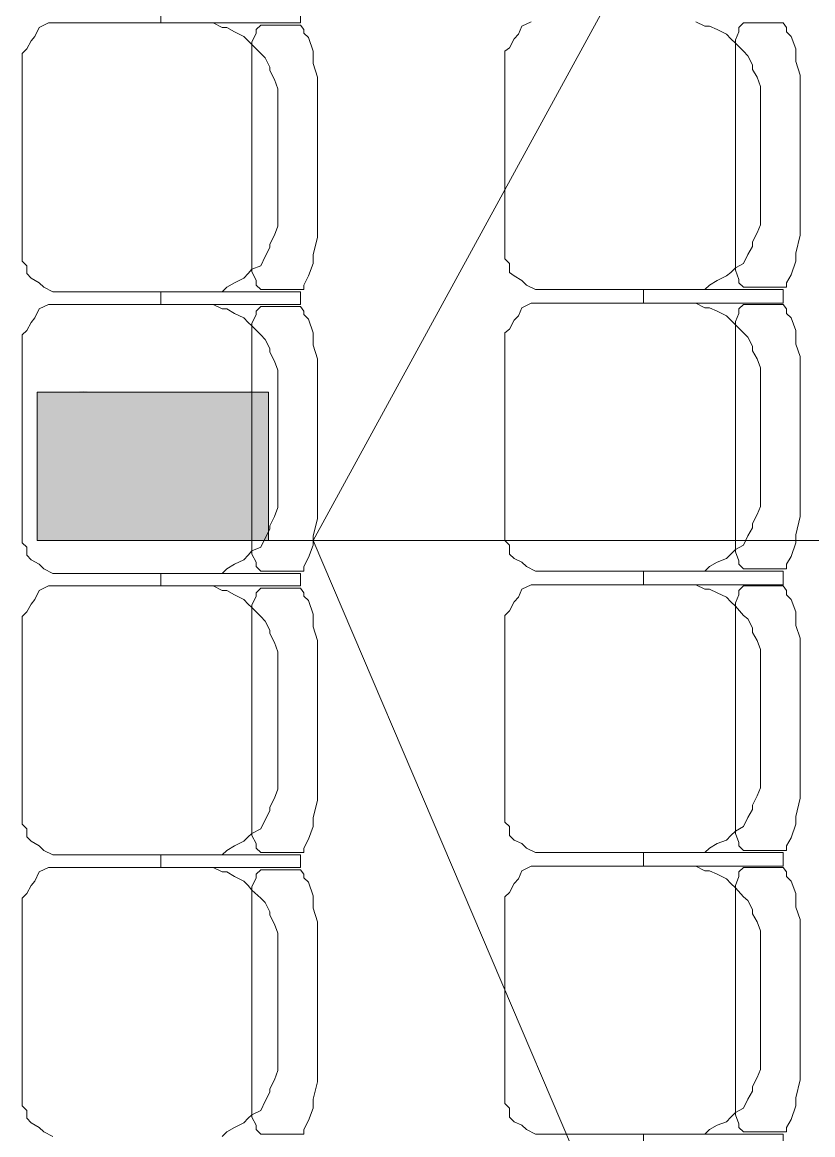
# Model space of a CAD drawing. Header units: millimetres. Extents: x 0 to 1189, y 0 to 841.
# Drawn here: x 525.54 to 539.34, y 340.6 to 360.03 of the extents above; entities that cross this region are included whole.
import ezdxf

# ---------------------------------------------------------------- set-up
doc = ezdxf.new("R2010")
doc.units = ezdxf.units.MM

msp = doc.modelspace()

# ---------------------------------------------------------------- hatches: boundary and pattern name
at = {"true_color": 0xffffff}
h = msp.add_hatch(color=7, dxfattribs=at)
h.dxf.hatch_style = 2
h.paths.add_polyline_path([(525.794803, 353.574311), (529.834809, 353.574311), (529.834809, 350.985307), (525.794803, 350.985307)])
h = msp.add_hatch(color=7, dxfattribs=at)
h.dxf.hatch_style = 2
h.paths.add_polyline_path([(525.794803, 353.574311), (529.834809, 353.574311), (529.834809, 350.985307), (525.794803, 350.985307)])
h = msp.add_hatch(color=7, dxfattribs=at)
h.dxf.hatch_style = 2
h.paths.add_polyline_path([(525.794803, 353.574311), (529.834809, 353.574311), (529.834809, 350.985307), (525.794803, 350.985307)])
at = {"true_color": 0x0077b0}
h = msp.add_hatch(color=144, dxfattribs=at)
h.paths.add_polyline_path([(527.005714, 352.177881), (527.005714, 352.984861), (526.976224, 353.141544), (526.887203, 353.272595), (526.758563, 353.358998), (526.602225, 353.38835), (526.445749, 353.358998), (526.31449, 353.272595), (526.227054, 353.141544), (526.198735, 352.984861), (526.198735, 352.177881), (526.227054, 352.021543), (526.31449, 351.892903), (526.445749, 351.803882), (526.602225, 351.774392), (526.758563, 351.803882), (526.887203, 351.892903), (526.976224, 352.021543)])
h.paths.add_polyline_path([(527.206357, 352.177881), (527.195203, 352.057226), (527.161777, 351.9452), (527.10613, 351.842166), (527.028314, 351.748485), (526.936545, 351.671185), (526.834493, 351.616675), (526.722829, 351.584386), (526.602225, 351.57375), (526.480492, 351.584386), (526.368785, 351.616675), (526.266586, 351.671185), (526.173379, 351.748485), (526.095649, 351.842166), (526.040192, 351.9452), (526.006955, 352.057226), (525.995888, 352.177881), (525.995888, 352.984861), (526.006955, 353.106593), (526.040192, 353.2183), (526.095649, 353.320499), (526.173379, 353.413706), (526.266586, 353.491522), (526.368785, 353.547169), (526.480492, 353.580595), (526.602225, 353.591749), (526.722881, 353.580638), (526.834907, 353.547514), (526.937941, 353.492685), (527.031621, 353.416462), (527.107526, 353.322824), (527.162191, 353.219678), (527.195255, 353.107024), (527.206357, 352.984861)])
h = msp.add_hatch(color=144, dxfattribs=at)
h.paths.add_polyline_path([(527.005714, 352.177881), (527.005714, 352.984861), (526.976224, 353.141544), (526.887203, 353.272595), (526.758563, 353.358998), (526.602225, 353.38835), (526.445749, 353.358998), (526.31449, 353.272595), (526.227054, 353.141544), (526.198735, 352.984861), (526.198735, 352.177881), (526.227054, 352.021543), (526.31449, 351.892903), (526.445749, 351.803882), (526.602225, 351.774392), (526.758563, 351.803882), (526.887203, 351.892903), (526.976224, 352.021543)])
h.paths.add_polyline_path([(527.206357, 352.177881), (527.195203, 352.057226), (527.161777, 351.9452), (527.10613, 351.842166), (527.028314, 351.748485), (526.936545, 351.671185), (526.834493, 351.616675), (526.722829, 351.584386), (526.602225, 351.57375), (526.480492, 351.584386), (526.368785, 351.616675), (526.266586, 351.671185), (526.173379, 351.748485), (526.095649, 351.842166), (526.040192, 351.9452), (526.006955, 352.057226), (525.995888, 352.177881), (525.995888, 352.984861), (526.006955, 353.106593), (526.040192, 353.2183), (526.095649, 353.320499), (526.173379, 353.413706), (526.266586, 353.491522), (526.368785, 353.547169), (526.480492, 353.580595), (526.602225, 353.591749), (526.722881, 353.580638), (526.834907, 353.547514), (526.937941, 353.492685), (527.031621, 353.416462), (527.107526, 353.322824), (527.162191, 353.219678), (527.195255, 353.107024), (527.206357, 352.984861)])
h = msp.add_hatch(color=144, dxfattribs=at)
h.paths.add_polyline_path([(527.005714, 352.177881), (527.005714, 352.984861), (526.976224, 353.141544), (526.887203, 353.272595), (526.758563, 353.358998), (526.602225, 353.38835), (526.445749, 353.358998), (526.31449, 353.272595), (526.227054, 353.141544), (526.198735, 352.984861), (526.198735, 352.177881), (526.227054, 352.021543), (526.31449, 351.892903), (526.445749, 351.803882), (526.602225, 351.774392), (526.758563, 351.803882), (526.887203, 351.892903), (526.976224, 352.021543)])
h.paths.add_polyline_path([(527.206357, 352.177881), (527.195203, 352.057226), (527.161777, 351.9452), (527.10613, 351.842166), (527.028314, 351.748485), (526.936545, 351.671185), (526.834493, 351.616675), (526.722829, 351.584386), (526.602225, 351.57375), (526.480492, 351.584386), (526.368785, 351.616675), (526.266586, 351.671185), (526.173379, 351.748485), (526.095649, 351.842166), (526.040192, 351.9452), (526.006955, 352.057226), (525.995888, 352.177881), (525.995888, 352.984861), (526.006955, 353.106593), (526.040192, 353.2183), (526.095649, 353.320499), (526.173379, 353.413706), (526.266586, 353.491522), (526.368785, 353.547169), (526.480492, 353.580595), (526.602225, 353.591749), (526.722881, 353.580638), (526.834907, 353.547514), (526.937941, 353.492685), (527.031621, 353.416462), (527.107526, 353.322824), (527.162191, 353.219678), (527.195255, 353.107024), (527.206357, 352.984861)])
h = msp.add_hatch(color=144, dxfattribs=at)
h.dxf.hatch_style = 2
h.paths.add_polyline_path([(529.428834, 353.247239), (529.197324, 353.015729), (529.126768, 352.984861), (529.050632, 353.010148), (529.025345, 353.086284), (529.053457, 353.15684), (529.448678, 353.552061), (529.489468, 353.581413), (529.530258, 353.591749), (529.606394, 353.566186), (529.631681, 353.489774), (529.631681, 351.672417), (529.606394, 351.597658), (529.530258, 351.57375), (529.454121, 351.597658), (529.428834, 351.672417)])
h = msp.add_hatch(color=144, dxfattribs=at)
h.dxf.hatch_style = 2
h.paths.add_polyline_path([(529.428834, 353.247239), (529.197324, 353.015729), (529.126768, 352.984861), (529.050632, 353.010148), (529.025345, 353.086284), (529.053457, 353.15684), (529.448678, 353.552061), (529.489468, 353.581413), (529.530258, 353.591749), (529.606394, 353.566186), (529.631681, 353.489774), (529.631681, 351.672417), (529.606394, 351.597658), (529.530258, 351.57375), (529.454121, 351.597658), (529.428834, 351.672417)])
h = msp.add_hatch(color=144, dxfattribs=at)
h.dxf.hatch_style = 2
h.paths.add_polyline_path([(529.428834, 353.247239), (529.197324, 353.015729), (529.126768, 352.984861), (529.050632, 353.010148), (529.025345, 353.086284), (529.053457, 353.15684), (529.448678, 353.552061), (529.489468, 353.581413), (529.530258, 353.591749), (529.606394, 353.566186), (529.631681, 353.489774), (529.631681, 351.672417), (529.606394, 351.597658), (529.530258, 351.57375), (529.454121, 351.597658), (529.428834, 351.672417)])
h = msp.add_hatch(color=144, dxfattribs=at)
h.dxf.hatch_style = 2
h.paths.add_polyline_path([(528.519255, 352.075907), (527.712275, 352.075907), (527.636139, 352.101469), (527.610852, 352.177881), (527.636139, 352.254018), (527.712275, 352.279305), (528.519255, 352.279305), (528.595391, 352.254018), (528.620678, 352.177881), (528.595391, 352.101469)])
h = msp.add_hatch(color=144, dxfattribs=at)
h.dxf.hatch_style = 2
h.paths.add_polyline_path([(528.519255, 352.075907), (527.712275, 352.075907), (527.636139, 352.101469), (527.610852, 352.177881), (527.636139, 352.254018), (527.712275, 352.279305), (528.519255, 352.279305), (528.595391, 352.254018), (528.620678, 352.177881), (528.595391, 352.101469)])
h = msp.add_hatch(color=144, dxfattribs=at)
h.dxf.hatch_style = 2
h.paths.add_polyline_path([(528.519255, 352.075907), (527.712275, 352.075907), (527.636139, 352.101469), (527.610852, 352.177881), (527.636139, 352.254018), (527.712275, 352.279305), (528.519255, 352.279305), (528.595391, 352.254018), (528.620678, 352.177881), (528.595391, 352.101469)])

# ---------------------------------------------------------------- linework, layer by layer
at = {"color": 144, "lineweight": 0, "true_color": 0x0077b0}
for points in [[(553.683846, 393.205371), (530.611811, 350.985307)], [(525.794803, 353.574311), (529.834809, 353.574311)], [(525.794803, 350.985307), (525.794803, 353.574311)], [(525.794803, 353.574311), (529.834809, 353.574311)], [(525.794803, 350.985307), (525.794803, 353.574311)], [(525.794803, 353.574311), (529.834809, 353.574311)], [(525.794803, 350.985307), (525.794803, 353.574311)], [(529.834809, 353.574311), (529.834809, 350.985307)], [(529.834809, 353.574311), (529.834809, 350.985307)], [(529.834809, 353.574311), (529.834809, 350.985307)], [(529.834809, 350.985307), (525.794803, 350.985307)], [(529.834809, 350.985307), (525.794803, 350.985307)], [(529.834809, 350.985307), (525.794803, 350.985307)], [(530.611811, 350.985307), (529.834809, 350.985307)], [(530.611811, 350.985307), (529.834809, 350.985307)], [(530.611811, 350.985307), (529.834809, 350.985307)], [(546.223835, 314.377251), (530.611811, 350.985307)], [(630.508963, 350.985307), (530.611811, 350.985307)]]:
    msp.add_lwpolyline(points, dxfattribs=at)
at = {"color": 8, "lineweight": 0, "true_color": 0x7f7f7f}
for points in [[(527.954807, 360.024321), (527.954807, 360.262321)], [(530.39281, 360.262321), (530.39281, 360.024321)], [(534.259816, 359.965321), (534.417816, 360.044321)], [(537.292821, 360.044321), (537.451821, 359.965321)], [(525.753803, 359.78632), (525.832803, 359.945321)], [(525.832803, 359.945321), (525.991804, 360.024321)], [(525.991804, 360.024321), (526.130804, 360.024321)], [(526.130804, 360.024321), (526.209804, 360.024321)], [(526.209804, 360.024321), (528.568808, 360.024321)], [(530.39281, 360.024321), (527.954807, 360.024321)], [(528.568808, 360.024321), (528.707808, 360.024321)], [(528.707808, 360.024321), (528.866808, 360.024321)], [(528.866808, 360.024321), (529.024808, 359.945321)], [(529.024808, 359.945321), (529.104808, 359.945321)], [(529.104808, 359.945321), (529.243809, 359.86632)], [(529.243809, 359.86632), (529.401809, 359.78632)], [(529.540809, 359.68732), (529.619809, 359.84632)], [(529.619809, 359.905321), (529.699809, 359.985321)], [(529.619809, 359.84632), (529.619809, 359.905321)], [(529.699809, 359.985321), (529.778809, 359.985321)], [(529.778809, 359.985321), (530.39281, 359.985321)], [(530.39281, 359.985321), (530.45281, 359.905321)], [(530.45281, 359.905321), (530.45281, 359.84632)], [(530.45281, 359.84632), (530.531811, 359.76732)], [(534.199816, 359.82632), (534.259816, 359.965321)], [(537.451821, 359.965321), (537.530821, 359.965321)], [(537.530821, 359.965321), (537.669821, 359.905321)], [(537.669821, 359.905321), (537.828822, 359.82632)], [(537.986822, 359.72732), (538.046822, 359.86632)], [(538.046822, 359.945321), (538.125822, 360.024321)], [(538.046822, 359.86632), (538.046822, 359.945321)], [(538.125822, 360.024321), (538.204822, 360.024321)], [(538.204822, 360.024321), (538.819823, 360.024321)], [(538.819823, 360.024321), (538.878823, 359.945321)], [(538.878823, 359.945321), (538.878823, 359.86632)], [(538.878823, 359.86632), (538.958823, 359.78632)], [(525.614803, 359.56832), (525.693803, 359.70732)], [(525.693803, 359.70732), (525.753803, 359.78632)], [(529.401809, 359.78632), (529.480809, 359.70732)], [(529.480809, 359.70732), (529.540809, 359.64832)], [(529.540809, 359.013319), (529.540809, 359.68732)], [(530.531811, 359.76732), (530.611811, 359.52932)], [(534.041816, 359.58832), (534.120816, 359.74732)], [(534.120816, 359.74732), (534.199816, 359.82632)], [(537.828822, 359.82632), (537.907822, 359.74732)], [(537.907822, 359.74732), (537.986822, 359.66732)], [(537.986822, 359.033319), (537.986822, 359.72732)], [(537.986822, 359.66732), (538.125822, 359.52932)], [(538.958823, 359.78632), (539.037824, 359.56832)], [(525.535803, 359.48932), (525.614803, 359.56832)], [(525.535803, 357.149316), (525.535803, 359.48932)], [(529.540809, 359.64832), (529.699809, 359.48932)], [(529.699809, 359.48932), (529.778809, 359.41032)], [(530.611811, 359.52932), (530.611811, 359.31132)], [(533.961816, 359.52932), (534.041816, 359.58832)], [(533.961816, 357.189316), (533.961816, 359.52932)], [(538.125822, 359.52932), (538.204822, 359.44932)], [(539.037824, 359.56832), (539.037824, 359.35032)], [(529.778809, 359.41032), (529.85781, 359.25132)], [(530.611811, 359.31132), (530.690811, 359.073319)], [(538.204822, 359.44932), (538.284822, 359.29132)], [(538.284822, 359.29132), (538.284822, 359.211319)], [(539.037824, 359.35032), (539.116824, 359.112319)], [(529.85781, 359.25132), (529.85781, 359.192319)], [(529.85781, 359.192319), (529.93681, 359.033319)], [(530.690811, 359.073319), (530.690811, 358.854319)], [(538.284822, 359.211319), (538.363822, 359.073319)], [(538.363822, 359.073319), (538.422823, 358.914319)], [(539.116824, 359.112319), (539.116824, 358.894319)], [(529.540809, 356.356315), (529.540809, 359.013319)], [(529.93681, 359.033319), (529.99681, 358.874319)], [(529.99681, 358.874319), (529.99681, 358.736319)], [(537.986822, 356.396315), (537.986822, 359.033319)], [(538.422823, 358.914319), (538.422823, 358.755319)], [(539.116824, 358.894319), (539.116824, 358.577319)], [(529.99681, 358.736319), (529.99681, 358.577319)], [(530.690811, 358.854319), (530.690811, 358.557318)], [(538.422823, 358.755319), (538.422823, 358.617319)], [(529.99681, 358.577319), (529.99681, 357.586317)], [(530.690811, 358.557318), (530.690811, 356.812316)], [(538.422823, 358.617319), (538.422823, 357.625317)], [(539.116824, 358.577319), (539.116824, 356.832316)], [(529.99681, 357.586317), (529.99681, 356.693316)], [(538.422823, 357.625317), (538.422823, 356.733316)], [(525.535803, 356.019315), (525.535803, 357.149316)], [(533.961816, 356.039315), (533.961816, 357.189316)], [(530.690811, 356.812316), (530.690811, 356.515315)], [(539.116824, 356.832316), (539.116824, 356.535315)], [(529.99681, 356.693316), (529.99681, 356.614316)], [(529.99681, 356.614316), (529.99681, 356.475315)], [(538.422823, 356.733316), (538.422823, 356.654316)], [(538.422823, 356.654316), (538.422823, 356.495315)], [(529.540809, 355.980315), (529.540809, 356.356315)], [(529.99681, 356.475315), (529.93681, 356.317315)], [(530.690811, 356.515315), (530.690811, 356.277315)], [(537.986822, 355.999315), (537.986822, 356.396315)], [(538.363822, 356.356315), (538.284822, 356.198315)], [(538.422823, 356.495315), (538.363822, 356.356315)], [(539.116824, 356.535315), (539.116824, 356.317315)], [(529.93681, 356.317315), (529.85781, 356.158315)], [(529.85781, 356.158315), (529.85781, 356.099315)], [(530.690811, 356.277315), (530.611811, 355.980315)], [(538.284822, 356.198315), (538.284822, 356.118315)], [(539.116824, 356.317315), (539.037824, 355.999315)], [(525.535803, 355.861314), (525.535803, 356.019315)], [(529.540809, 355.821314), (529.540809, 355.980315)], [(529.85781, 356.099315), (529.778809, 355.940314)], [(530.611811, 355.980315), (530.611811, 355.821314)], [(533.961816, 355.900314), (533.961816, 356.039315)], [(537.986822, 355.861314), (537.986822, 355.999315)], [(538.204822, 355.980315), (538.125822, 355.821314)], [(538.284822, 356.118315), (538.204822, 355.980315)], [(539.037824, 355.999315), (539.037824, 355.861314)], [(525.614803, 355.781314), (525.535803, 355.861314)], [(525.614803, 355.643314), (525.614803, 355.781314)], [(529.540809, 355.682314), (529.540809, 355.821314)], [(529.699809, 355.781314), (529.540809, 355.722314)], [(529.778809, 355.940314), (529.699809, 355.781314)], [(530.611811, 355.821314), (530.531811, 355.603314)], [(534.041816, 355.821314), (533.961816, 355.900314)], [(534.041816, 355.662314), (534.041816, 355.821314)], [(537.986822, 355.702314), (537.986822, 355.861314)], [(538.125822, 355.821314), (537.986822, 355.742314)], [(539.037824, 355.861314), (538.958823, 355.623314)], [(525.693803, 355.563314), (525.614803, 355.643314)], [(529.480809, 355.643314), (529.401809, 355.563314)], [(529.540809, 355.722314), (529.480809, 355.643314)], [(529.619809, 355.524314), (529.540809, 355.682314)], [(530.531811, 355.603314), (530.45281, 355.444314)], [(534.120816, 355.603314), (534.041816, 355.662314)], [(534.259816, 355.524314), (534.120816, 355.603314)], [(537.828822, 355.603314), (537.669821, 355.524314)], [(537.907822, 355.662314), (537.828822, 355.603314)], [(537.986822, 355.742314), (537.907822, 355.662314)], [(538.046822, 355.543314), (537.986822, 355.702314)], [(538.958823, 355.623314), (538.878823, 355.484314)], [(525.832803, 355.484314), (525.693803, 355.563314)], [(525.912803, 355.405314), (525.832803, 355.484314)], [(526.070804, 355.325314), (525.912803, 355.405314)], [(529.104808, 355.405314), (529.024808, 355.325314)], [(529.243809, 355.484314), (529.104808, 355.405314)], [(529.401809, 355.563314), (529.243809, 355.484314)], [(529.619809, 355.444314), (529.619809, 355.524314)], [(529.699809, 355.365314), (529.619809, 355.444314)], [(530.45281, 355.444314), (530.45281, 355.365314)], [(534.338816, 355.444314), (534.259816, 355.524314)], [(534.497817, 355.365314), (534.338816, 355.444314)], [(537.530821, 355.444314), (537.451821, 355.365314)], [(537.669821, 355.524314), (537.530821, 355.444314)], [(538.046822, 355.484314), (538.046822, 355.543314)], [(538.125822, 355.405314), (538.046822, 355.484314)], [(538.204822, 355.405314), (538.125822, 355.405314)], [(538.819823, 355.405314), (538.204822, 355.405314)], [(538.878823, 355.405314), (538.819823, 355.405314)], [(538.878823, 355.484314), (538.878823, 355.405314)], [(526.209804, 355.325314), (526.070804, 355.325314)], [(528.568808, 355.325314), (526.209804, 355.325314)], [(527.954807, 355.325314), (530.39281, 355.325314)], [(527.954807, 355.107313), (527.954807, 355.325314)], [(528.707808, 355.325314), (528.568808, 355.325314)], [(528.866808, 355.325314), (528.707808, 355.325314)], [(529.024808, 355.325314), (528.866808, 355.325314)], [(529.778809, 355.365314), (529.699809, 355.365314)], [(530.39281, 355.365314), (529.778809, 355.365314)], [(530.45281, 355.365314), (530.39281, 355.365314)], [(530.39281, 355.325314), (530.39281, 355.107313)], [(534.635817, 355.365314), (534.497817, 355.365314)], [(536.99582, 355.365314), (534.635817, 355.365314)], [(536.380819, 355.365314), (538.819823, 355.365314)], [(536.380819, 355.127313), (536.380819, 355.365314)], [(537.154821, 355.365314), (536.99582, 355.365314)], [(537.292821, 355.365314), (537.154821, 355.365314)], [(537.451821, 355.365314), (537.292821, 355.365314)], [(538.819823, 355.365314), (538.819823, 355.127313)], [(525.753803, 354.869313), (525.832803, 355.028313)], [(525.832803, 355.028313), (525.991804, 355.107313)], [(525.991804, 355.107313), (526.130804, 355.107313)], [(526.130804, 355.107313), (526.209804, 355.107313)], [(526.209804, 355.107313), (528.568808, 355.107313)], [(530.39281, 355.107313), (527.954807, 355.107313)], [(528.568808, 355.107313), (528.707808, 355.107313)], [(528.707808, 355.107313), (528.866808, 355.107313)], [(528.866808, 355.107313), (529.024808, 355.028313)], [(529.024808, 355.028313), (529.104808, 355.028313)], [(529.104808, 355.028313), (529.243809, 354.949313)], [(529.619809, 354.988313), (529.699809, 355.068313)], [(529.619809, 354.929313), (529.619809, 354.988313)], [(529.699809, 355.068313), (529.778809, 355.068313)], [(529.778809, 355.068313), (530.39281, 355.068313)], [(530.39281, 355.068313), (530.45281, 354.988313)], [(530.45281, 354.988313), (530.45281, 354.929313)], [(534.199816, 354.909313), (534.259816, 355.048313)], [(534.259816, 355.048313), (534.417816, 355.127313)], [(534.417816, 355.127313), (534.576817, 355.127313)], [(534.576817, 355.127313), (534.635817, 355.127313)], [(534.635817, 355.127313), (536.99582, 355.127313)], [(538.819823, 355.127313), (536.380819, 355.127313)], [(536.99582, 355.127313), (537.154821, 355.127313)], [(537.154821, 355.127313), (537.292821, 355.127313)], [(537.292821, 355.127313), (537.451821, 355.048313)], [(537.451821, 355.048313), (537.530821, 355.048313)], [(537.530821, 355.048313), (537.669821, 354.988313)], [(537.669821, 354.988313), (537.828822, 354.909313)], [(538.046822, 355.028313), (538.125822, 355.107313)], [(538.046822, 354.949313), (538.046822, 355.028313)], [(538.125822, 355.107313), (538.204822, 355.107313)], [(538.204822, 355.107313), (538.819823, 355.107313)], [(538.819823, 355.107313), (538.878823, 355.028313)], [(538.878823, 355.028313), (538.878823, 354.949313)], [(525.693803, 354.790313), (525.753803, 354.869313)], [(529.243809, 354.949313), (529.401809, 354.869313)], [(529.401809, 354.869313), (529.480809, 354.790313)], [(529.540809, 354.770313), (529.619809, 354.929313)], [(530.45281, 354.929313), (530.531811, 354.849313)], [(530.531811, 354.849313), (530.611811, 354.612312)], [(534.041816, 354.671313), (534.120816, 354.830313)], [(534.120816, 354.830313), (534.199816, 354.909313)], [(537.828822, 354.909313), (537.907822, 354.830313)], [(537.907822, 354.830313), (537.986822, 354.750313)], [(537.986822, 354.810313), (538.046822, 354.949313)], [(537.986822, 354.116312), (537.986822, 354.810313)], [(538.878823, 354.949313), (538.958823, 354.869313)], [(538.958823, 354.869313), (539.037824, 354.651313)], [(525.535803, 354.572312), (525.614803, 354.651313)], [(525.614803, 354.651313), (525.693803, 354.790313)], [(529.480809, 354.790313), (529.540809, 354.730313)], [(529.540809, 354.096312), (529.540809, 354.770313)], [(529.540809, 354.730313), (529.699809, 354.572312)], [(530.611811, 354.612312), (530.611811, 354.393312)], [(533.961816, 354.612312), (534.041816, 354.671313)], [(533.961816, 352.272309), (533.961816, 354.612312)], [(537.986822, 354.750313), (538.125822, 354.612312)], [(538.125822, 354.612312), (538.204822, 354.532312)], [(539.037824, 354.651313), (539.037824, 354.413312)], [(525.535803, 352.232309), (525.535803, 354.572312)], [(529.699809, 354.572312), (529.778809, 354.493312)], [(529.778809, 354.493312), (529.85781, 354.334312)], [(538.204822, 354.532312), (538.284822, 354.374312)], [(539.037824, 354.413312), (539.116824, 354.195312)], [(529.85781, 354.334312), (529.85781, 354.274312)], [(529.85781, 354.274312), (529.93681, 354.116312)], [(530.611811, 354.393312), (530.690811, 354.155312)], [(538.284822, 354.374312), (538.284822, 354.294312)], [(538.284822, 354.294312), (538.363822, 354.155312)], [(529.540809, 351.439308), (529.540809, 354.096312)], [(529.93681, 354.116312), (529.99681, 353.957311)], [(530.690811, 354.155312), (530.690811, 353.937311)], [(537.986822, 351.459308), (537.986822, 354.116312)], [(538.363822, 354.155312), (538.422823, 353.997312)], [(539.116824, 354.195312), (539.116824, 353.977311)], [(529.99681, 353.957311), (529.99681, 353.818311)], [(530.690811, 353.937311), (530.690811, 353.640311)], [(538.422823, 353.997312), (538.422823, 353.838311)], [(538.422823, 353.838311), (538.422823, 353.699311)], [(539.116824, 353.977311), (539.116824, 353.660311)], [(529.99681, 353.818311), (529.99681, 353.660311)], [(529.99681, 353.660311), (529.99681, 352.668309)], [(530.690811, 353.640311), (530.690811, 351.895308)], [(538.422823, 353.699311), (538.422823, 352.70831)], [(539.116824, 353.660311), (539.116824, 351.915308)], [(529.99681, 352.668309), (529.99681, 351.776308)], [(538.422823, 352.70831), (538.422823, 351.816308)], [(533.961816, 351.122307), (533.961816, 352.272309)], [(525.535803, 351.102307), (525.535803, 352.232309)], [(530.690811, 351.895308), (530.690811, 351.598308)], [(539.116824, 351.915308), (539.116824, 351.618308)], [(529.99681, 351.776308), (529.99681, 351.697308)], [(529.99681, 351.697308), (529.99681, 351.558308)], [(538.422823, 351.816308), (538.422823, 351.737308)], [(538.422823, 351.737308), (538.422823, 351.578308)], [(529.99681, 351.558308), (529.93681, 351.400308)], [(530.690811, 351.598308), (530.690811, 351.360307)], [(538.422823, 351.578308), (538.363822, 351.439308)], [(539.116824, 351.618308), (539.116824, 351.400308)], [(529.540809, 351.062307), (529.540809, 351.439308)], [(529.93681, 351.400308), (529.85781, 351.241307)], [(530.690811, 351.360307), (530.611811, 351.062307)], [(537.986822, 351.082307), (537.986822, 351.459308)], [(538.363822, 351.439308), (538.284822, 351.281307)], [(539.116824, 351.400308), (539.037824, 351.082307)], [(525.535803, 350.943307), (525.535803, 351.102307)], [(529.85781, 351.181307), (529.778809, 351.023307)], [(529.85781, 351.241307), (529.85781, 351.181307)], [(533.961816, 350.983307), (533.961816, 351.122307)], [(538.284822, 351.201307), (538.204822, 351.062307)], [(538.284822, 351.281307), (538.284822, 351.201307)], [(525.614803, 350.864307), (525.535803, 350.943307)], [(529.540809, 350.904307), (529.540809, 351.062307)], [(529.778809, 351.023307), (529.699809, 350.864307)], [(530.611811, 351.062307), (530.611811, 350.904307)], [(534.041816, 350.904307), (533.961816, 350.983307)], [(537.986822, 350.943307), (537.986822, 351.082307)], [(537.986822, 350.785307), (537.986822, 350.943307)], [(538.204822, 351.062307), (538.125822, 350.904307)], [(539.037824, 350.943307), (538.958823, 350.706306)], [(539.037824, 351.082307), (539.037824, 350.943307)], [(525.614803, 350.725307), (525.614803, 350.864307)], [(525.693803, 350.646306), (525.614803, 350.725307)], [(529.480809, 350.725307), (529.401809, 350.646306)], [(529.540809, 350.805307), (529.480809, 350.725307)], [(529.540809, 350.745307), (529.540809, 350.904307)], [(529.699809, 350.864307), (529.540809, 350.805307)], [(529.619809, 350.606306), (529.540809, 350.745307)], [(530.611811, 350.904307), (530.531811, 350.686306)], [(534.041816, 350.745307), (534.041816, 350.904307)], [(534.120816, 350.666306), (534.041816, 350.745307)], [(537.907822, 350.745307), (537.828822, 350.666306)], [(537.986822, 350.825307), (537.907822, 350.745307)], [(538.125822, 350.904307), (537.986822, 350.825307)], [(538.046822, 350.626306), (537.986822, 350.785307)], [(525.832803, 350.567306), (525.693803, 350.646306)], [(525.912803, 350.487306), (525.832803, 350.567306)], [(529.243809, 350.567306), (529.104808, 350.487306)], [(529.401809, 350.646306), (529.243809, 350.567306)], [(529.619809, 350.527306), (529.619809, 350.606306)], [(529.699809, 350.448306), (529.619809, 350.527306)], [(530.531811, 350.686306), (530.45281, 350.527306)], [(530.45281, 350.527306), (530.45281, 350.448306)], [(534.259816, 350.606306), (534.120816, 350.666306)], [(534.338816, 350.527306), (534.259816, 350.606306)], [(534.497817, 350.448306), (534.338816, 350.527306)], [(537.530821, 350.527306), (537.451821, 350.448306)], [(537.669821, 350.606306), (537.530821, 350.527306)], [(537.828822, 350.666306), (537.669821, 350.606306)], [(538.046822, 350.567306), (538.046822, 350.626306)], [(538.125822, 350.487306), (538.046822, 350.567306)], [(538.958823, 350.706306), (538.878823, 350.567306)], [(538.878823, 350.567306), (538.878823, 350.487306)], [(526.070804, 350.408306), (525.912803, 350.487306)], [(526.209804, 350.408306), (526.070804, 350.408306)], [(528.568808, 350.408306), (526.209804, 350.408306)], [(527.954807, 350.408306), (530.39281, 350.408306)], [(527.954807, 350.190306), (527.954807, 350.408306)], [(528.707808, 350.408306), (528.568808, 350.408306)], [(528.866808, 350.408306), (528.707808, 350.408306)], [(529.024808, 350.408306), (528.866808, 350.408306)], [(529.104808, 350.487306), (529.024808, 350.408306)], [(529.778809, 350.448306), (529.699809, 350.448306)], [(530.39281, 350.448306), (529.778809, 350.448306)], [(530.45281, 350.448306), (530.39281, 350.448306)], [(530.39281, 350.408306), (530.39281, 350.190306)], [(534.635817, 350.448306), (534.497817, 350.448306)], [(536.99582, 350.448306), (534.635817, 350.448306)], [(536.380819, 350.448306), (538.819823, 350.448306)], [(536.380819, 350.210306), (536.380819, 350.448306)], [(537.154821, 350.448306), (536.99582, 350.448306)], [(537.292821, 350.448306), (537.154821, 350.448306)], [(537.451821, 350.448306), (537.292821, 350.448306)], [(538.204822, 350.487306), (538.125822, 350.487306)], [(538.819823, 350.487306), (538.204822, 350.487306)], [(538.878823, 350.487306), (538.819823, 350.487306)], [(538.819823, 350.448306), (538.819823, 350.210306)], [(525.832803, 350.111306), (525.991804, 350.190306)], [(525.991804, 350.190306), (526.130804, 350.190306)], [(526.130804, 350.190306), (526.209804, 350.190306)], [(526.209804, 350.190306), (528.568808, 350.190306)], [(530.39281, 350.190306), (527.954807, 350.190306)], [(528.568808, 350.190306), (528.707808, 350.190306)], [(528.707808, 350.190306), (528.866808, 350.190306)], [(528.866808, 350.190306), (529.024808, 350.111306)], [(529.619809, 350.071306), (529.699809, 350.150306)], [(529.699809, 350.150306), (529.778809, 350.150306)], [(529.778809, 350.150306), (530.39281, 350.150306)], [(530.39281, 350.150306), (530.45281, 350.071306)], [(534.199816, 349.992305), (534.259816, 350.131306)], [(534.259816, 350.131306), (534.417816, 350.210306)], [(534.417816, 350.210306), (534.576817, 350.210306)], [(534.576817, 350.210306), (534.635817, 350.210306)], [(534.635817, 350.210306), (536.99582, 350.210306)], [(538.819823, 350.210306), (536.380819, 350.210306)], [(536.99582, 350.210306), (537.154821, 350.210306)], [(537.154821, 350.210306), (537.292821, 350.210306)], [(537.292821, 350.210306), (537.451821, 350.131306)], [(537.451821, 350.131306), (537.530821, 350.131306)], [(537.530821, 350.131306), (537.669821, 350.071306)], [(538.046822, 350.111306), (538.125822, 350.190306)], [(538.125822, 350.190306), (538.204822, 350.190306)], [(538.204822, 350.190306), (538.819823, 350.190306)], [(538.819823, 350.190306), (538.878823, 350.111306)], [(525.693803, 349.873305), (525.753803, 349.952305)], [(525.753803, 349.952305), (525.832803, 350.111306)], [(529.024808, 350.111306), (529.104808, 350.111306)], [(529.104808, 350.111306), (529.243809, 350.031305)], [(529.243809, 350.031305), (529.401809, 349.952305)], [(529.401809, 349.952305), (529.480809, 349.873305)], [(529.540809, 349.853305), (529.619809, 350.012305)], [(529.619809, 350.012305), (529.619809, 350.071306)], [(530.45281, 350.071306), (530.45281, 350.012305)], [(530.45281, 350.012305), (530.531811, 349.932305)], [(534.120816, 349.912305), (534.199816, 349.992305)], [(537.669821, 350.071306), (537.828822, 349.992305)], [(537.828822, 349.992305), (537.907822, 349.912305)], [(537.986822, 349.893305), (538.046822, 350.031305)], [(538.046822, 350.031305), (538.046822, 350.111306)], [(538.878823, 350.111306), (538.878823, 350.031305)], [(538.878823, 350.031305), (538.958823, 349.952305)], [(538.958823, 349.952305), (539.037824, 349.734305)], [(525.614803, 349.734305), (525.693803, 349.873305)], [(529.480809, 349.873305), (529.540809, 349.813305)], [(529.540809, 349.179304), (529.540809, 349.853305)], [(529.540809, 349.813305), (529.699809, 349.655305)], [(530.531811, 349.932305), (530.611811, 349.694305)], [(533.961816, 349.675305), (534.041816, 349.754305)], [(534.041816, 349.754305), (534.120816, 349.912305)], [(537.907822, 349.912305), (537.986822, 349.833305)], [(537.986822, 349.199304), (537.986822, 349.893305)], [(537.986822, 349.833305), (538.125822, 349.675305)], [(525.535803, 349.655305), (525.614803, 349.734305)], [(525.535803, 347.315301), (525.535803, 349.655305)], [(529.699809, 349.655305), (529.778809, 349.575305)], [(529.778809, 349.575305), (529.85781, 349.417305)], [(530.611811, 349.694305), (530.611811, 349.476305)], [(533.961816, 347.355301), (533.961816, 349.675305)], [(538.125822, 349.675305), (538.204822, 349.615305)], [(538.204822, 349.615305), (538.284822, 349.456305)], [(539.037824, 349.734305), (539.037824, 349.496305)], [(529.85781, 349.417305), (529.85781, 349.357304)], [(529.85781, 349.357304), (529.93681, 349.199304)], [(530.611811, 349.476305), (530.690811, 349.238304)], [(538.284822, 349.456305), (538.284822, 349.377304)], [(538.284822, 349.377304), (538.363822, 349.238304)], [(539.037824, 349.496305), (539.116824, 349.278304)], [(529.540809, 346.5223), (529.540809, 349.179304)], [(529.93681, 349.199304), (529.99681, 349.040304)], [(530.690811, 349.238304), (530.690811, 349.020304)], [(537.986822, 346.5423), (537.986822, 349.199304)], [(538.363822, 349.238304), (538.422823, 349.080304)], [(539.116824, 349.278304), (539.116824, 349.060304)], [(529.99681, 349.040304), (529.99681, 348.901304)], [(530.690811, 349.020304), (530.690811, 348.723303)], [(538.422823, 349.080304), (538.422823, 348.921304)], [(539.116824, 349.060304), (539.116824, 348.743303)], [(529.99681, 348.901304), (529.99681, 348.743303)], [(538.422823, 348.921304), (538.422823, 348.782304)], [(538.422823, 348.782304), (538.422823, 347.771302)], [(529.99681, 348.743303), (529.99681, 347.751302)], [(530.690811, 348.723303), (530.690811, 346.978301)], [(539.116824, 348.743303), (539.116824, 346.998301)], [(529.99681, 347.751302), (529.99681, 346.859301)], [(538.422823, 347.771302), (538.422823, 346.899301)], [(525.535803, 346.1853), (525.535803, 347.315301)], [(533.961816, 346.2053), (533.961816, 347.355301)], [(529.99681, 346.859301), (529.99681, 346.7803)], [(530.690811, 346.978301), (530.690811, 346.6613)], [(538.422823, 346.899301), (538.422823, 346.819301)], [(539.116824, 346.998301), (539.116824, 346.7003)], [(529.99681, 346.6413), (529.93681, 346.4823)], [(529.99681, 346.7803), (529.99681, 346.6413)], [(530.690811, 346.6613), (530.690811, 346.4433)], [(538.422823, 346.6613), (538.363822, 346.5223)], [(538.422823, 346.819301), (538.422823, 346.6613)], [(539.116824, 346.7003), (539.116824, 346.4823)], [(529.540809, 346.1453), (529.540809, 346.5223)], [(529.93681, 346.4823), (529.85781, 346.3243)], [(530.690811, 346.4433), (530.611811, 346.1453)], [(537.986822, 346.1653), (537.986822, 346.5423)], [(538.363822, 346.5223), (538.284822, 346.3633)], [(539.116824, 346.4823), (539.037824, 346.1653)], [(529.85781, 346.2643), (529.778809, 346.106299)], [(529.85781, 346.3243), (529.85781, 346.2643)], [(538.284822, 346.2843), (538.204822, 346.1453)], [(538.284822, 346.3633), (538.284822, 346.2843)], [(525.535803, 346.026299), (525.535803, 346.1853)], [(529.540809, 345.987299), (529.540809, 346.1453)], [(529.778809, 346.106299), (529.699809, 345.947299)], [(530.611811, 346.1453), (530.611811, 345.987299)], [(533.961816, 346.066299), (533.961816, 346.2053)], [(534.041816, 345.987299), (533.961816, 346.066299)], [(537.986822, 346.026299), (537.986822, 346.1653)], [(538.204822, 346.1453), (538.125822, 345.987299)], [(539.037824, 346.1653), (539.037824, 346.026299)], [(525.614803, 345.947299), (525.535803, 346.026299)], [(525.614803, 345.808299), (525.614803, 345.947299)], [(529.540809, 345.868299), (529.480809, 345.808299)], [(529.540809, 345.828299), (529.540809, 345.987299)], [(529.699809, 345.947299), (529.540809, 345.868299)], [(530.611811, 345.987299), (530.531811, 345.769299)], [(534.041816, 345.828299), (534.041816, 345.987299)], [(537.986822, 345.907299), (537.907822, 345.828299)], [(537.986822, 345.868299), (537.986822, 346.026299)], [(538.125822, 345.987299), (537.986822, 345.907299)], [(538.046822, 345.709299), (537.986822, 345.868299)], [(539.037824, 346.026299), (538.958823, 345.788299)], [(525.693803, 345.729299), (525.614803, 345.808299)], [(525.832803, 345.650299), (525.693803, 345.729299)], [(529.401809, 345.729299), (529.243809, 345.650299)], [(529.480809, 345.808299), (529.401809, 345.729299)], [(529.619809, 345.689299), (529.540809, 345.828299)], [(529.619809, 345.610299), (529.619809, 345.689299)], [(530.531811, 345.769299), (530.45281, 345.610299)], [(534.120816, 345.749299), (534.041816, 345.828299)], [(534.259816, 345.689299), (534.120816, 345.749299)], [(534.338816, 345.610299), (534.259816, 345.689299)], [(537.669821, 345.689299), (537.530821, 345.610299)], [(537.828822, 345.749299), (537.669821, 345.689299)], [(537.907822, 345.828299), (537.828822, 345.749299)], [(538.046822, 345.650299), (538.046822, 345.709299)], [(538.958823, 345.788299), (538.878823, 345.650299)], [(525.912803, 345.570299), (525.832803, 345.650299)], [(526.070804, 345.491299), (525.912803, 345.570299)], [(526.209804, 345.491299), (526.070804, 345.491299)], [(528.568808, 345.491299), (526.209804, 345.491299)], [(527.954807, 345.491299), (530.39281, 345.491299)], [(527.954807, 345.273298), (527.954807, 345.491299)], [(528.707808, 345.491299), (528.568808, 345.491299)], [(528.866808, 345.491299), (528.707808, 345.491299)], [(529.024808, 345.491299), (528.866808, 345.491299)], [(529.104808, 345.570299), (529.024808, 345.491299)], [(529.243809, 345.650299), (529.104808, 345.570299)], [(529.699809, 345.531299), (529.619809, 345.610299)], [(529.778809, 345.531299), (529.699809, 345.531299)], [(530.39281, 345.531299), (529.778809, 345.531299)], [(530.45281, 345.531299), (530.39281, 345.531299)], [(530.39281, 345.491299), (530.39281, 345.273298)], [(530.45281, 345.610299), (530.45281, 345.531299)], [(534.497817, 345.531299), (534.338816, 345.610299)], [(534.635817, 345.531299), (534.497817, 345.531299)], [(536.99582, 345.531299), (534.635817, 345.531299)], [(536.380819, 345.531299), (538.819823, 345.531299)], [(536.380819, 345.293298), (536.380819, 345.531299)], [(537.154821, 345.531299), (536.99582, 345.531299)], [(537.292821, 345.531299), (537.154821, 345.531299)], [(537.451821, 345.531299), (537.292821, 345.531299)], [(537.530821, 345.610299), (537.451821, 345.531299)], [(538.125822, 345.570299), (538.046822, 345.650299)], [(538.204822, 345.570299), (538.125822, 345.570299)], [(538.819823, 345.570299), (538.204822, 345.570299)], [(538.878823, 345.570299), (538.819823, 345.570299)], [(538.819823, 345.531299), (538.819823, 345.293298)], [(538.878823, 345.650299), (538.878823, 345.570299)], [(525.832803, 345.194298), (525.991804, 345.273298)], [(525.991804, 345.273298), (526.130804, 345.273298)], [(526.130804, 345.273298), (526.209804, 345.273298)], [(526.209804, 345.273298), (528.568808, 345.273298)], [(530.39281, 345.273298), (527.954807, 345.273298)], [(528.568808, 345.273298), (528.707808, 345.273298)], [(528.707808, 345.273298), (528.866808, 345.273298)], [(528.866808, 345.273298), (529.024808, 345.194298)], [(534.259816, 345.213298), (534.417816, 345.293298)], [(534.417816, 345.293298), (534.576817, 345.293298)], [(534.576817, 345.293298), (534.635817, 345.293298)], [(534.635817, 345.293298), (536.99582, 345.293298)], [(538.819823, 345.293298), (536.380819, 345.293298)], [(536.99582, 345.293298), (537.154821, 345.293298)], [(537.154821, 345.293298), (537.292821, 345.293298)], [(537.292821, 345.293298), (537.451821, 345.213298)], [(538.046822, 345.194298), (538.125822, 345.273298)], [(538.125822, 345.273298), (538.204822, 345.273298)], [(538.204822, 345.273298), (538.819823, 345.273298)], [(538.819823, 345.273298), (538.878823, 345.194298)], [(525.753803, 345.035298), (525.832803, 345.194298)], [(529.024808, 345.194298), (529.104808, 345.194298)], [(529.104808, 345.194298), (529.243809, 345.114298)], [(529.243809, 345.114298), (529.401809, 345.035298)], [(529.540809, 344.936298), (529.619809, 345.094298)], [(529.619809, 345.154298), (529.699809, 345.233298)], [(529.619809, 345.094298), (529.619809, 345.154298)], [(529.699809, 345.233298), (529.778809, 345.233298)], [(529.778809, 345.233298), (530.39281, 345.233298)], [(530.39281, 345.233298), (530.45281, 345.154298)], [(530.45281, 345.154298), (530.45281, 345.094298)], [(530.45281, 345.094298), (530.531811, 345.015298)], [(534.199816, 345.075298), (534.259816, 345.213298)], [(537.451821, 345.213298), (537.530821, 345.213298)], [(537.530821, 345.213298), (537.669821, 345.154298)], [(537.669821, 345.154298), (537.828822, 345.075298)], [(537.986822, 344.956298), (538.046822, 345.114298)], [(538.046822, 345.114298), (538.046822, 345.194298)], [(538.878823, 345.194298), (538.878823, 345.114298)], [(538.878823, 345.114298), (538.958823, 345.035298)], [(525.614803, 344.817297), (525.693803, 344.956298)], [(525.693803, 344.956298), (525.753803, 345.035298)], [(529.401809, 345.035298), (529.480809, 344.956298)], [(529.480809, 344.956298), (529.540809, 344.876298)], [(529.540809, 344.262297), (529.540809, 344.936298)], [(530.531811, 345.015298), (530.611811, 344.777297)], [(534.041816, 344.837298), (534.120816, 344.995298)], [(534.120816, 344.995298), (534.199816, 345.075298)], [(537.828822, 345.075298), (537.907822, 344.995298)], [(537.907822, 344.995298), (537.986822, 344.916298)], [(537.986822, 344.282297), (537.986822, 344.956298)], [(537.986822, 344.916298), (538.125822, 344.757297)], [(538.958823, 345.035298), (539.037824, 344.817297)], [(525.535803, 344.738297), (525.614803, 344.817297)], [(525.535803, 342.398294), (525.535803, 344.738297)], [(529.540809, 344.876298), (529.699809, 344.738297)], [(529.699809, 344.738297), (529.778809, 344.658297)], [(530.611811, 344.777297), (530.611811, 344.559297)], [(533.961816, 344.757297), (534.041816, 344.837298)], [(533.961816, 342.438294), (533.961816, 344.757297)], [(538.125822, 344.757297), (538.204822, 344.698297)], [(538.204822, 344.698297), (538.284822, 344.539297)], [(539.037824, 344.817297), (539.037824, 344.579297)], [(529.778809, 344.658297), (529.85781, 344.500297)], [(529.85781, 344.500297), (529.85781, 344.440297)], [(530.611811, 344.559297), (530.690811, 344.321297)], [(538.284822, 344.539297), (538.284822, 344.460297)], [(539.037824, 344.579297), (539.116824, 344.361297)], [(529.85781, 344.440297), (529.93681, 344.282297)], [(530.690811, 344.321297), (530.690811, 344.103296)], [(538.284822, 344.460297), (538.363822, 344.321297)], [(538.363822, 344.321297), (538.422823, 344.163296)], [(539.116824, 344.361297), (539.116824, 344.123296)], [(529.540809, 341.605293), (529.540809, 344.262297)], [(529.93681, 344.282297), (529.99681, 344.123296)], [(529.99681, 344.123296), (529.99681, 343.984296)], [(537.986822, 341.625293), (537.986822, 344.282297)], [(538.422823, 344.163296), (538.422823, 344.004296)], [(539.116824, 344.123296), (539.116824, 343.826296)], [(529.99681, 343.984296), (529.99681, 343.826296)], [(530.690811, 344.103296), (530.690811, 343.806296)], [(538.422823, 344.004296), (538.422823, 343.865296)], [(529.99681, 343.826296), (529.99681, 342.834294)], [(530.690811, 343.806296), (530.690811, 342.061293)], [(538.422823, 343.865296), (538.422823, 342.854294)], [(539.116824, 343.826296), (539.116824, 342.081293)], [(529.99681, 342.834294), (529.99681, 341.942293)], [(538.422823, 342.854294), (538.422823, 341.982293)], [(525.535803, 341.268292), (525.535803, 342.398294)], [(533.961816, 341.288292), (533.961816, 342.438294)], [(530.690811, 342.061293), (530.690811, 341.744293)], [(538.422823, 341.982293), (538.422823, 341.902293)], [(539.116824, 342.081293), (539.116824, 341.783293)], [(529.99681, 341.942293), (529.99681, 341.863293)], [(529.99681, 341.863293), (529.99681, 341.724293)], [(538.422823, 341.902293), (538.422823, 341.744293)], [(539.116824, 341.783293), (539.116824, 341.565293)], [(529.540809, 341.228292), (529.540809, 341.605293)], [(529.99681, 341.724293), (529.93681, 341.565293)], [(530.690811, 341.744293), (530.690811, 341.526292)], [(537.986822, 341.248292), (537.986822, 341.625293)], [(538.363822, 341.605293), (538.284822, 341.446292)], [(538.422823, 341.744293), (538.363822, 341.605293)], [(529.93681, 341.565293), (529.85781, 341.407292)], [(529.85781, 341.407292), (529.85781, 341.347292)], [(530.690811, 341.526292), (530.611811, 341.228292)], [(538.284822, 341.446292), (538.284822, 341.367292)], [(539.116824, 341.565293), (539.037824, 341.248292)], [(525.535803, 341.109292), (525.535803, 341.268292)], [(529.540809, 341.070292), (529.540809, 341.228292)], [(529.85781, 341.347292), (529.778809, 341.189292)], [(530.611811, 341.228292), (530.611811, 341.070292)], [(533.961816, 341.149292), (533.961816, 341.288292)], [(537.986822, 341.109292), (537.986822, 341.248292)], [(538.204822, 341.228292), (538.125822, 341.070292)], [(538.284822, 341.367292), (538.204822, 341.228292)], [(539.037824, 341.248292), (539.037824, 341.109292)], [(525.614803, 341.030292), (525.535803, 341.109292)], [(525.614803, 340.891292), (525.614803, 341.030292)], [(529.540809, 340.911292), (529.540809, 341.070292)], [(529.699809, 341.030292), (529.540809, 340.951292)], [(529.778809, 341.189292), (529.699809, 341.030292)], [(530.611811, 341.070292), (530.531811, 340.851291)], [(534.041816, 341.070292), (533.961816, 341.149292)], [(534.041816, 340.911292), (534.041816, 341.070292)], [(537.986822, 340.951292), (537.986822, 341.109292)], [(538.125822, 341.070292), (537.986822, 340.990292)], [(539.037824, 341.109292), (538.958823, 340.871291)], [(525.693803, 340.812291), (525.614803, 340.891292)], [(525.832803, 340.733291), (525.693803, 340.812291)], [(529.401809, 340.812291), (529.243809, 340.733291)], [(529.480809, 340.891292), (529.401809, 340.812291)], [(529.540809, 340.951292), (529.480809, 340.891292)], [(529.619809, 340.772291), (529.540809, 340.911292)], [(530.531811, 340.851291), (530.45281, 340.693291)], [(534.120816, 340.832291), (534.041816, 340.911292)], [(534.259816, 340.772291), (534.120816, 340.832291)], [(537.828822, 340.832291), (537.669821, 340.772291)], [(537.907822, 340.911292), (537.828822, 340.832291)], [(537.986822, 340.990292), (537.907822, 340.911292)], [(538.046822, 340.792291), (537.986822, 340.951292)], [(538.958823, 340.871291), (538.878823, 340.733291)], [(525.912803, 340.653291), (525.832803, 340.733291)], [(526.070804, 340.574291), (525.912803, 340.653291)], [(529.104808, 340.653291), (529.024808, 340.574291)], [(529.243809, 340.733291), (529.104808, 340.653291)], [(529.619809, 340.693291), (529.619809, 340.772291)], [(529.699809, 340.614291), (529.619809, 340.693291)], [(529.778809, 340.614291), (529.699809, 340.614291)], [(530.39281, 340.614291), (529.778809, 340.614291)], [(530.45281, 340.614291), (530.39281, 340.614291)], [(530.45281, 340.693291), (530.45281, 340.614291)], [(534.338816, 340.693291), (534.259816, 340.772291)], [(534.497817, 340.614291), (534.338816, 340.693291)], [(534.635817, 340.614291), (534.497817, 340.614291)], [(536.99582, 340.614291), (534.635817, 340.614291)], [(536.380819, 340.614291), (538.819823, 340.614291)], [(536.380819, 340.376291), (536.380819, 340.614291)], [(537.154821, 340.614291), (536.99582, 340.614291)], [(537.292821, 340.614291), (537.154821, 340.614291)], [(537.451821, 340.614291), (537.292821, 340.614291)], [(537.530821, 340.693291), (537.451821, 340.614291)], [(537.669821, 340.772291), (537.530821, 340.693291)], [(538.046822, 340.733291), (538.046822, 340.792291)], [(538.125822, 340.653291), (538.046822, 340.733291)], [(538.204822, 340.653291), (538.125822, 340.653291)], [(538.819823, 340.653291), (538.204822, 340.653291)], [(538.878823, 340.653291), (538.819823, 340.653291)], [(538.819823, 340.614291), (538.819823, 340.376291)], [(538.878823, 340.733291), (538.878823, 340.653291)]]:
    msp.add_lwpolyline(points, dxfattribs=at)

doc.saveas('drawing.dxf')
